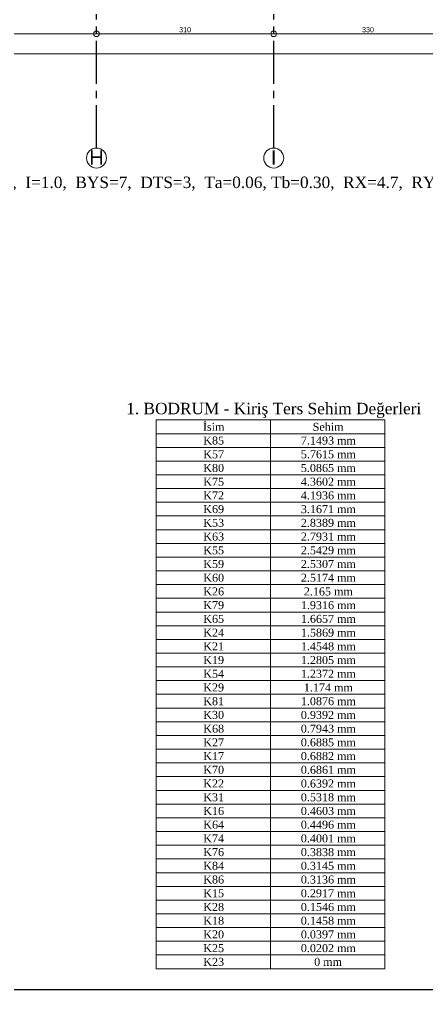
# Model space of a CAD drawing. Header units: millimetres. Extents: x 2232 to 85269, y -3593 to 5869.
# Drawn here: x 42057 to 42771, y 1369 to 3066 of the extents above; entities that cross this region are included whole.
import ezdxf

# ---------------------------------------------------------------- set-up
doc = ezdxf.new("R2010")
doc.units = ezdxf.units.MM
doc.linetypes.add('CENTER2', pattern=[112.5, 75, -12.5, 12.5, -12.5])
doc.linetypes.add('DASHDOT2', pattern=[12.7, 6.35, -3.175, 0, -3.175])
doc.layers.add('aks', color=251, linetype='DASHDOT2', lineweight=35)
for name, color, linetype in [('Donatı Metraj Tablosu', 7, 'Continuous'), ('Standart', 7, 'Continuous'), ('Ölçülendirme', 7, 'Continuous')]:
    doc.layers.add(name, color=color, linetype=linetype)
doc.styles.add('arial_1_18', font='arial.ttf', dxfattribs={"height": 0.2})
doc.styles.add('times new roman_1_18', font='times.ttf', dxfattribs={"height": 0.2})

# ---------------------------------------------------------------- blocks, each defined once
blk = doc.blocks.new('IDE128Entity641')
at = {"layer": 'aks', "color": 251, "linetype": 'CENTER2', "lineweight": -3}
blk.add_lwpolyline([(1800, -604.8), (1800, 80)], dxfattribs=at)
blk = doc.blocks.new('IDE128Entity644')
at = {"layer": 'aks', "color": 30, "linetype": 'Continuous', "lineweight": 5}
blk.add_circle((1800, -622.3), 17.5, dxfattribs=at)
blk = doc.blocks.new('IDE128Entity645')
at = {"layer": 'aks', "color": 1, "linetype": 'Continuous', "lineweight": 5, "style": 'arial_1_18'}
blk.add_text('H', height=25, dxfattribs=at).set_placement((1787.4, -634))
blk = doc.blocks.new('IDE128Entity655')
at = {"layer": 'aks', "color": 251, "linetype": 'CENTER2', "lineweight": -3}
blk.add_lwpolyline([(2110, -604.8), (2110, 80)], dxfattribs=at)
blk = doc.blocks.new('IDE128Entity658')
at = {"layer": 'aks', "color": 30, "linetype": 'Continuous', "lineweight": 5}
blk.add_circle((2110, -622.3), 17.5, dxfattribs=at)
blk = doc.blocks.new('IDE128Entity659')
at = {"layer": 'aks', "color": 1, "linetype": 'Continuous', "lineweight": 5, "style": 'arial_1_18'}
blk.add_text('I', height=25, dxfattribs=at).set_placement((2105.1, -634))
blk = doc.blocks.new('IDE128Entity1401')
at = {"layer": 'Ölçülendirme', "color": 1, "linetype": 'Continuous', "lineweight": 5}
for points in [[(-8, -404.8), (3268, -404.8)], [(-8, -439.8), (3268, -439.8)]]:
    blk.add_lwpolyline(points, dxfattribs=at)
for centre in [(1800, -404.8), (2110, -404.8)]:
    blk.add_circle(centre, 5, dxfattribs=at)
at = {"layer": 'Ölçülendirme', "color": 1, "linetype": 'Continuous', "lineweight": 5, "style": 'arial_1_18'}
for s, p in [('310', (1944.5, -402.3)), ('330', (2264.5, -402.3))]:
    blk.add_text(s, height=9, dxfattribs=at).set_placement(p)
blk = doc.blocks.new('IDE128Entity1405')
at = {"layer": 'Donatı Metraj Tablosu', "color": 1, "linetype": 'Continuous', "lineweight": 5}
for points in [[(5494.8, 255.2), (5894.8, 255.2)], [(5494.8, 255.2), (5494.8, -704.8)], [(5694.8, 255.2), (5694.8, -704.8)], [(5894.8, 255.2), (5894.8, -704.8)], [(5494.8, 231.2), (5894.8, 231.2)], [(5494.8, 207.2), (5894.8, 207.2)], [(5494.8, 183.2), (5894.8, 183.2)], [(5494.8, 159.2), (5894.8, 159.2)], [(5494.8, 135.2), (5894.8, 135.2)], [(5494.8, 111.2), (5894.8, 111.2)], [(5494.8, 87.2), (5894.8, 87.2)], [(5494.8, 63.2), (5894.8, 63.2)], [(5494.8, 39.2), (5894.8, 39.2)], [(5494.8, 15.2), (5894.8, 15.2)], [(5494.8, -8.8), (5894.8, -8.8)], [(5494.8, -32.8), (5894.8, -32.8)], [(5494.8, -56.8), (5894.8, -56.8)], [(5494.8, -80.8), (5894.8, -80.8)], [(5494.8, -104.8), (5894.8, -104.8)], [(5494.8, -128.8), (5894.8, -128.8)], [(5494.8, -152.8), (5894.8, -152.8)], [(5494.8, -176.8), (5894.8, -176.8)], [(5494.8, -200.8), (5894.8, -200.8)], [(5494.8, -224.8), (5894.8, -224.8)], [(5494.8, -248.8), (5894.8, -248.8)], [(5494.8, -272.8), (5894.8, -272.8)], [(5494.8, -296.8), (5894.8, -296.8)], [(5494.8, -320.8), (5894.8, -320.8)], [(5494.8, -344.8), (5894.8, -344.8)], [(5494.8, -368.8), (5894.8, -368.8)], [(5494.8, -392.8), (5894.8, -392.8)], [(5494.8, -416.8), (5894.8, -416.8)], [(5494.8, -440.8), (5894.8, -440.8)], [(5494.8, -464.8), (5894.8, -464.8)], [(5494.8, -488.8), (5894.8, -488.8)], [(5494.8, -512.8), (5894.8, -512.8)], [(5494.8, -536.8), (5894.8, -536.8)], [(5494.8, -560.8), (5894.8, -560.8)], [(5494.8, -584.8), (5894.8, -584.8)], [(5494.8, -608.8), (5894.8, -608.8)], [(5494.8, -632.8), (5894.8, -632.8)], [(5494.8, -656.8), (5894.8, -656.8)], [(5494.8, -680.8), (5894.8, -680.8)], [(5494.8, -704.8), (5894.8, -704.8)]]:
    blk.add_lwpolyline(points, dxfattribs=at)
at = {"layer": 'Donatı Metraj Tablosu', "color": 1, "linetype": 'Continuous', "lineweight": 5, "style": 'times new roman_1_18'}
for s, height, p in [('1. BODRUM - Kiriş Ters Sehim Değerleri', 20, (5442.3, 265.2)), ('İsim', 14, (5576.4, 236.2)), ('Sehim', 14, (5768.4, 236.2)), ('K85', 14, (5577, 212.2)), ('7.1493 mm', 14, (5747.7, 212.2)), ('K57', 14, (5577, 188.2)), ('5.7615 mm', 14, (5747.7, 188.2)), ('K80', 14, (5577, 164.2)), ('5.0865 mm', 14, (5747.7, 164.2)), ('K75', 14, (5577, 140.2)), ('4.3602 mm', 14, (5747.7, 140.2)), ('K72', 14, (5577, 116.2)), ('4.1936 mm', 14, (5747.7, 116.2)), ('K69', 14, (5577, 92.2)), ('3.1671 mm', 14, (5747.7, 92.2)), ('K53', 14, (5577, 68.2)), ('2.8389 mm', 14, (5747.7, 68.2)), ('K63', 14, (5577, 44.2)), ('2.7931 mm', 14, (5747.7, 44.2)), ('K55', 14, (5577, 20.2)), ('2.5429 mm', 14, (5747.7, 20.2)), ('K59', 14, (5577, -3.8)), ('2.5307 mm', 14, (5747.7, -3.8)), ('K60', 14, (5577, -27.8)), ('2.5174 mm', 14, (5747.7, -27.8)), ('K26', 14, (5577, -51.8)), ('2.165 mm', 14, (5752.9, -51.8)), ('K79', 14, (5577, -75.8)), ('1.9316 mm', 14, (5747.7, -75.8)), ('K65', 14, (5577, -99.8)), ('1.6657 mm', 14, (5747.7, -99.8)), ('K24', 14, (5577, -123.8)), ('1.5869 mm', 14, (5747.7, -123.8)), ('K21', 14, (5577, -147.8)), ('1.4548 mm', 14, (5747.7, -147.8)), ('K19', 14, (5577, -171.8)), ('1.2805 mm', 14, (5747.7, -171.8)), ('K54', 14, (5577, -195.8)), ('1.2372 mm', 14, (5747.7, -195.8)), ('K29', 14, (5577, -219.8)), ('1.174 mm', 14, (5752.9, -219.8)), ('K81', 14, (5577, -243.8)), ('1.0876 mm', 14, (5747.7, -243.8)), ('K30', 14, (5577, -267.8)), ('0.9392 mm', 14, (5747.7, -267.8)), ('K68', 14, (5577, -291.8)), ('0.7943 mm', 14, (5747.7, -291.8)), ('K27', 14, (5577, -315.8)), ('0.6885 mm', 14, (5747.7, -315.8)), ('K17', 14, (5577, -339.8)), ('0.6882 mm', 14, (5747.7, -339.8)), ('K70', 14, (5577, -363.8)), ('0.6861 mm', 14, (5747.7, -363.8)), ('K22', 14, (5577, -387.8)), ('0.6392 mm', 14, (5747.7, -387.8)), ('K31', 14, (5577, -411.8)), ('0.5318 mm', 14, (5747.7, -411.8)), ('K16', 14, (5577, -435.8)), ('0.4603 mm', 14, (5747.7, -435.8)), ('K64', 14, (5577, -459.8)), ('0.4496 mm', 14, (5747.7, -459.8)), ('K74', 14, (5577, -483.8)), ('0.4001 mm', 14, (5747.7, -483.8)), ('K76', 14, (5577, -507.8)), ('0.3838 mm', 14, (5747.7, -507.8)), ('K84', 14, (5577, -531.8)), ('0.3145 mm', 14, (5747.7, -531.8)), ('K86', 14, (5577, -555.8)), ('0.3136 mm', 14, (5747.7, -555.8)), ('K15', 14, (5577, -579.8)), ('0.2917 mm', 14, (5747.7, -579.8)), ('K28', 14, (5577, -603.8)), ('0.1546 mm', 14, (5747.7, -603.8)), ('K18', 14, (5577, -627.8)), ('0.1458 mm', 14, (5747.7, -627.8)), ('K20', 14, (5577, -651.8)), ('0.0397 mm', 14, (5747.7, -651.8)), ('K25', 14, (5577, -675.8)), ('0.0202 mm', 14, (5747.7, -675.8)), ('K23', 14, (5577, -699.8)), ('0 mm', 14, (5771, -699.8))]:
    blk.add_text(s, height=height, dxfattribs=at).set_placement(p)

msp = doc.modelspace()

# ---------------------------------------------------------------- linework, layer by layer
msp.add_line((3332.4, 1368.7), (79990.7, 1368.7))

# ---------------------------------------------------------------- block references
at = {"layer": 'aks'}
for name in ['IDE128Entity641', 'IDE128Entity655', 'IDE128Entity644', 'IDE128Entity645', 'IDE128Entity658', 'IDE128Entity659']:
    msp.add_blockref(name, (40391.8, 3445.8), dxfattribs=at)
at = {"layer": 'Standart'}
for name, p in [('IDE128Entity1401', (40391.8, 3445.8)), ('IDE128Entity1405', (36801.6, 2110.1))]:
    msp.add_blockref(name, p, dxfattribs=at)

# ---------------------------------------------------------------- texts
at = {"layer": 'Standart', "color": 1, "linetype": 'Continuous', "lineweight": 5, "style": 'times new roman_1_18'}
msp.add_text('1. BODRUM KALIP PLANI ÖLÇEK:1/50 C25 - B420C;     Ss=0.429,  S1=0.143,  XC2,  YZS=ZB,  BKS=3,  I=1.0,  BYS=7,  DTS=3,  Ta=0.06, Tb=0.30,  RX=4.7,  RY=4.7,  DX=2.5,  DY=2.5', height=20, dxfattribs=at).set_placement((40722, 2771))

doc.saveas('drawing.dxf')
